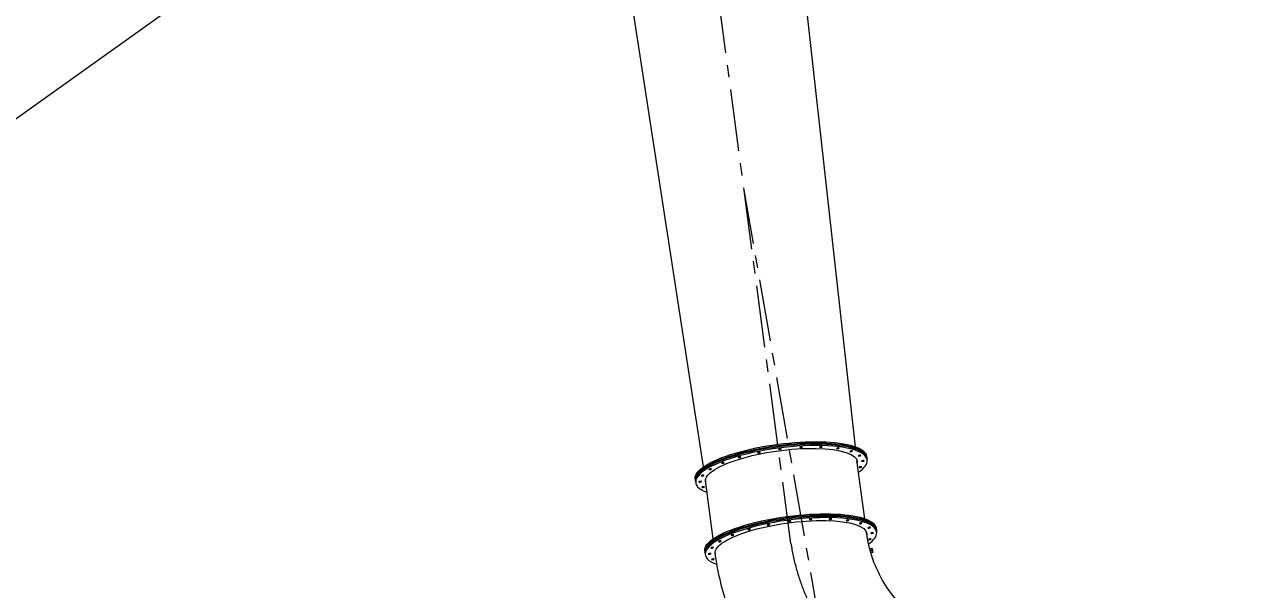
# Model space of a CAD drawing. Header units: inches. Extents: x -350577 to -266477, y -437959 to -377535.
# Drawn here: x -334236 to -328029, y -389721 to -386868 of the extents above; entities that cross this region are included whole.
import ezdxf

# ---------------------------------------------------------------- set-up
doc = ezdxf.new("R2010")
doc.units = ezdxf.units.IN
doc.header["$MEASUREMENT"] = 0
doc.linetypes.add('CENTER', pattern=[2, 1.25, -0.25, 0.25, -0.25])
doc.layers.add('CENTER       (itatec)', color=4, linetype='CENTER', lineweight=9)
doc.layers.add('ORGINAL (itatec)', color=3, linetype='Continuous', lineweight=9)
doc.styles.add('Geniso', font='geniso.shx', dxfattribs={"oblique": 15})
doc.dimstyles.new('scale 1b100', dxfattribs={"dimscale": 100, "dimtxt": 3, "dimasz": 2.5, "dimexe": 1, "dimexo": 1, "dimgap": 1, "dimtad": 1, "dimdec": 0, "dimzin": 0, "dimdsep": 46, "dimtxsty": 'Geniso', "dimcen": 0, "dimclrd": 1, "dimclre": 1, "dimclrt": 7, "dimadec": 0, "dimazin": 0, "dimtfac": 1, "dimtdec": 0, "dimtmove": 0, "dimatfit": 3, "dimfxl": 0.75, "dimtolj": 1, "dimtzin": 0, "dimarcsym": 0})

# ---------------------------------------------------------------- blocks, each defined once
blk = doc.blocks.new('*D30')
at = {"layer": 'Defpoints', "color": 0, "transparency": 16777216}
for p in [(-322053.8, -381405.4), (-331896.3, -383693), (-322053.8, -395650.3)]:
    blk.add_point(p, dxfattribs=at)
at = {"layer": 'ORGINAL (itatec)', "color": 1, "lineweight": -2, "transparency": 16777216}
for p, q in [((-331896.3, -383593), (-331896.3, -381305.4)), ((-322053.8, -395550.3), (-322053.8, -381305.4)), ((-331646.3, -381405.4), (-322303.8, -381405.4))]:
    blk.add_line(p, q, dxfattribs=at)
at = {"layer": 'ORGINAL (itatec)', "color": 1, "transparency": 16777216}
for points in [[(-331646.3, -381363.7), (-331646.3, -381447.1), (-331896.3, -381405.4)], [(-322303.8, -381363.7), (-322303.8, -381447.1), (-322053.8, -381405.4)]]:
    blk.add_solid(points, dxfattribs=at)
at = {"layer": 'ORGINAL (itatec)', "color": 7, "transparency": 16777216, "insert": (-326975, -381155.3), "char_height": 300, "attachment_point": 5, "style": 'Geniso'}
blk.add_mtext('\\A1;9842', dxfattribs=at)
blk = doc.blocks.new('*D31')
at = {"layer": 'Defpoints', "color": 0, "transparency": 16777216}
for p in [(-345505.2, -381405.4), (-331896.3, -383693), (-345505.2, -394816.5)]:
    blk.add_point(p, dxfattribs=at)
at = {"layer": 'ORGINAL (itatec)', "color": 1, "lineweight": -2, "transparency": 16777216}
for p, q in [((-345505.2, -394716.5), (-345505.2, -381305.4)), ((-331896.3, -383593), (-331896.3, -381305.4)), ((-332146.3, -381405.4), (-345255.2, -381405.4))]:
    blk.add_line(p, q, dxfattribs=at)
at = {"layer": 'ORGINAL (itatec)', "color": 1, "transparency": 16777216}
for points in [[(-345255.2, -381363.7), (-345255.2, -381447.1), (-345505.2, -381405.4)], [(-332146.3, -381363.7), (-332146.3, -381447.1), (-331896.3, -381405.4)]]:
    blk.add_solid(points, dxfattribs=at)
at = {"layer": 'ORGINAL (itatec)', "color": 7, "transparency": 16777216, "insert": (-338700.7, -381155.4), "char_height": 300, "attachment_point": 5, "style": 'Geniso'}
blk.add_mtext('\\A1;13609', dxfattribs=at)

msp = doc.modelspace()

# ---------------------------------------------------------------- linework, layer by layer
at = {"layer": 'CENTER       (itatec)', "ltscale": 250}
for points in [[(-322053.8, -395650.3), (-322053.8, -394591.8, 0.24284), (-322317.7, -394080.5), (-323898.2, -393287.9, -0.002283), (-324657.7, -392902.8), (-326576.7, -391922.5), (-328720.7, -390827.2), (-329794.2, -390278.8, -0.242221), (-330361.8, -389489.1), (-330834.8, -385921.5, 0.081054), (-331096.7, -385055.1), (-331305.2, -384815.8), (-331896.3, -384415.9), (-331896.3, -384179.8), (-331896.3, -383693)], [(-329057.2, -398300.3), (-329057.2, -396772.1, 0.037719), (-329063.6, -396688.3), (-329196.9, -395857), (-329434.3, -394376.7), (-330598.3, -387705.3)]]:
    msp.add_lwpolyline(points, format="xyb", dxfattribs=at)
at = {"layer": 'ORGINAL (itatec)', "extrusion": (0, 1, 0)}
for p, q in [((-335929.3, -388517.8), (-333231.1, -386595.5)), ((-330036, -389000.4), (-330301.1, -386614.7)), ((-330803.8, -389102.2), (-331169.5, -386729.8)), ((-329989, -389364.2), (-330028, -389070.1)), ((-329979.4, -389048.3), (-329978.4, -389055.9)), ((-329977.9, -389059.7), (-329976.9, -389067.3)), ((-330845.9, -389163.1), (-330844.8, -389170.8)), ((-330844.3, -389174.6), (-330843.3, -389182.2)), ((-330754.3, -389465.7), (-330793.3, -389171.6)), ((-329931.1, -389412.6), (-329930.1, -389420.2)), ((-329929.6, -389424), (-329928.6, -389431.6)), ((-330797.6, -389527.4), (-330796.6, -389535.1)), ((-329950.9, -389514.7), (-329949.5, -389522.5)), ((-329948.8, -389526.5), (-329947.3, -389534.3)), ((-330796, -389538.9), (-330795, -389546.5))]:
    msp.add_line(p, q, dxfattribs=at)
at = {"layer": 'ORGINAL (itatec)', "extrusion": (0, 0, -1)}
for centre, major_axis, ratio, start_param, end_param in [((-330412.7, -389105.7), (-433.2, -57.4), 0.271156, 0, 3.141593), ((-330411.1, -389117.1), (-433.2, -57.4), 0.271156, 0, 3.141593), ((-330410.1, -389124.8), (-383.6, -50.9), 0.271156, -0.071904, 3.15983), ((-330523.6, -389029.8), (-6.94, -0.92), 0.271156, -3.123355, 3.15983), ((-330417.4, -389012.4), (-6.94, -0.92), 0.271156, -3.123355, 3.15983), ((-330310.7, -389002.6), (-6.94, -0.92), 0.271156, -3.123355, 3.15983), ((-330210.9, -389001.2), (-6.94, -0.92), 0.271156, -3.123355, 3.15983), ((-330124.6, -389008.2), (-6.94, -0.92), 0.271156, -3.123355, 3.15983), ((-330057.7, -389023.2), (-6.94, -0.92), 0.271156, -3.123355, 3.15983), ((-330706, -389082.4), (-6.94, -0.92), 0.271156, -3.123355, 3.15983), ((-330622, -389053.7), (-6.94, -0.92), 0.271156, -3.123355, 3.15983), ((-330410.6, -389120.9), (382.7, 50.7), 0.271156, -0.049913, 0), ((-330411.6, -389113.3), (383.6, 50.9), 0.271156, 0.055063, 0.071906), ((-330410.1, -389124.8), (383.6, 50.9), 0.271156, 0.018238, 0.071904), ((-330014.9, -389045), (-6.94, -0.92), 0.271156, -3.123355, 3.15983), ((-329999, -389072.3), (-6.94, -0.92), 0.271156, -3.123355, 3.15983), ((-330809.1, -389146.3), (-6.94, -0.92), 0.271156, -3.123355, 3.15983), ((-330769.8, -389114), (-6.94, -0.92), 0.271156, -3.123355, 3.15983), ((-330011.1, -389103.2), (-6.94, -0.92), 0.271156, -3.123355, 3.15983), ((-330821.2, -389177.2), (-6.94, -0.92), 0.271156, -3.123355, 3.15983), ((-330805.3, -389204.5), (-6.94, -0.92), 0.271156, -3.123355, 3.15983), ((-330411.6, -389113.3), (-383.6, -50.9), 0.271156, -0.071906, -0.055063), ((-330410.6, -389120.9), (-382.7, -50.7), 0.271156, 0, 0.049913), ((-330364.4, -389470), (-433.2, -57.4), 0.271156, 0, 3.141593), ((-330362.8, -389481.4), (-433.2, -57.4), 0.271156, 0, 3.141593), ((-330361.8, -389489.1), (-383.6, -50.9), 0.271156, -0.073543, 3.15983), ((-330475.3, -389394.1), (-6.94, -0.92), 0.271156, -3.123355, 3.15983), ((-330369.1, -389376.7), (-6.94, -0.92), 0.271156, -3.123355, 3.15983), ((-330262.4, -389366.9), (-6.94, -0.92), 0.271156, -3.123355, 3.15983), ((-330162.6, -389365.5), (-6.94, -0.92), 0.271156, -3.123355, 3.15983), ((-330076.3, -389372.5), (-6.94, -0.92), 0.271156, -3.123355, 3.15983), ((-330009.4, -389387.5), (-6.94, -0.92), 0.271156, -3.123355, 3.15983), ((-329966.6, -389409.3), (-6.94, -0.92), 0.271156, -3.123355, 3.15983), ((-330657.7, -389446.7), (-6.94, -0.92), 0.271156, -3.123355, 3.15983), ((-330573.7, -389418), (-6.94, -0.92), 0.271156, -3.123355, 3.15983), ((-330362.3, -389485.3), (382.7, 50.7), 0.271156, -0.05215, 0), ((-330363.3, -389477.6), (383.6, 50.9), 0.271156, 0.055063, 0.07192), ((-330361.8, -389489.1), (383.6, 50.9), 0.271156, 0.018238, 0.068591), ((-329962.8, -389467.5), (-6.94, -0.92), 0.271156, -3.123355, 3.15983), ((-329950.7, -389436.6), (-6.94, -0.92), 0.271156, -3.123355, 3.15983), ((-330760.8, -389510.6), (-6.94, -0.92), 0.271156, -3.123355, 3.15983), ((-330363.3, -389477.6), (-383.6, -50.9), 0.271156, -0.07192, -0.055063), ((-330362.3, -389485.3), (-382.7, -50.7), 0.271156, 0, 0.05215), ((-330721.5, -389478.3), (-6.94, -0.92), 0.271156, -3.123355, 3.15983), ((-330206.2, -389569.4), (256.8, 46.9), 0.002266, 0, 0.305206), ((-330204.1, -389581.2), (256.8, 46.9), 0.002266, 0, 0.289762), ((-330772.9, -389541.5), (-6.94, -0.92), 0.271156, -3.123355, 3.15983), ((-330757, -389568.8), (-6.94, -0.92), 0.271156, -3.123355, 3.15983)]:
    msp.add_ellipse(centre, major_axis=major_axis, ratio=ratio, start_param=start_param, end_param=end_param, dxfattribs=at)
at = {"layer": 'ORGINAL (itatec)'}
for centre, major_axis, ratio, start_param, end_param in [((-330410.1, -389124.8), (433.2, 57.4), 0.271156, -0.018238, 3.629544), ((-330411.6, -389113.3), (433.2, 57.4), 0.271156, -0.016247, 3.157839), ((-330411.1, -389117.1), (383.6, 50.9), 0.271156, -0.071904, -0.036698), ((-330410.1, -389124.8), (433.2, 57.4), 0.271156, -0.487951, -0.018238), ((-330411.1, -389117.1), (-383.6, -50.9), 0.271156, 0.036698, 0.071904), ((-330363.3, -389477.6), (433.2, 57.4), 0.271156, -0.016247, 3.157839), ((-330361.8, -389489.1), (433.2, 57.4), 0.271156, -0.018238, 3.635586), ((-330362.8, -389481.4), (383.6, 50.9), 0.271156, -0.071549, -0.036698), ((-330361.8, -389489.1), (433.2, 57.4), 0.271156, -0.475564, -0.018238), ((-330207.7, -389561.5), (256.8, 46.9), 0.002266, 0.011773, 0.313926), ((-330207.7, -389561.5), (256.8, 46.9), 0.002266, -0.313577, 0.011773), ((-330205.5, -389573.3), (256.8, 46.9), 0.002266, 0.011773, 0.300893), ((-330205.5, -389573.3), (256.8, 46.9), 0.002266, -0.300462, 0.011773), ((-330362.8, -389481.4), (-383.6, -50.9), 0.271156, 0.036698, 0.072074)]:
    msp.add_ellipse(centre, major_axis=major_axis, ratio=ratio, start_param=start_param, end_param=end_param, dxfattribs=at)
for points, knots in [([(-329685.1, -389897.9), (-329703.6, -389886.2), (-329721.4, -389873.7), (-329771.3, -389834.5), (-329801.4, -389805.7), (-329855.6, -389742.9), (-329879.5, -389709), (-329920.6, -389636.7), (-329937.7, -389598.4), (-329964.4, -389518.6), (-329974, -389477.1), (-329979.7, -389434.5)], [2.175622, 2.175622, 2.175622, 2.175622, 2.2718516, 2.2718516, 2.4569663, 2.4569663, 2.6420811, 2.6420811, 2.8271958, 2.8271958, 3.0123106, 3.0123106, 3.0123106, 3.0123106]), ([(-330038.9, -390585.7), (-330100.4, -390550.8), (-330159.2, -390511.3), (-330286.9, -390411.3), (-330353.5, -390347.7), (-330473, -390209), (-330526, -390133.9), (-330616.5, -389974.6), (-330654, -389890.6), (-330712.2, -389716.7), (-330732.9, -389627), (-330745, -389536)], [2.1291622, 2.1291622, 2.1291622, 2.1291622, 2.2718516, 2.2718516, 2.4569663, 2.4569663, 2.6420811, 2.6420811, 2.8271958, 2.8271958, 3.0123106, 3.0123106, 3.0123106, 3.0123106])]:
    msp.add_open_spline(points, degree=3, knots=knots, dxfattribs=at)

# ---------------------------------------------------------------- dimensions: what is measured, and where the dimension line sits
for base, p1, p2, picture, middle in [((-345505.2, -381405.4), (-331896.3, -383693), (-345505.2, -394816.5), '*D31', (-338700.7, -381155.4)), ((-322053.8253, -381405.3919), (-331896.2537, -383692.9799), (-322053.8253, -395650.2992), '*D30', (-326975.0395, -381155.2899))]:
    dim = msp.add_linear_dim(base=base, p1=p1, p2=p2, dimstyle='scale 1b100', dxfattribs=at)
    dim.commit()
    dim.dimension.update_dxf_attribs({"geometry": picture, "text_midpoint": middle})

doc.saveas('drawing.dxf')
